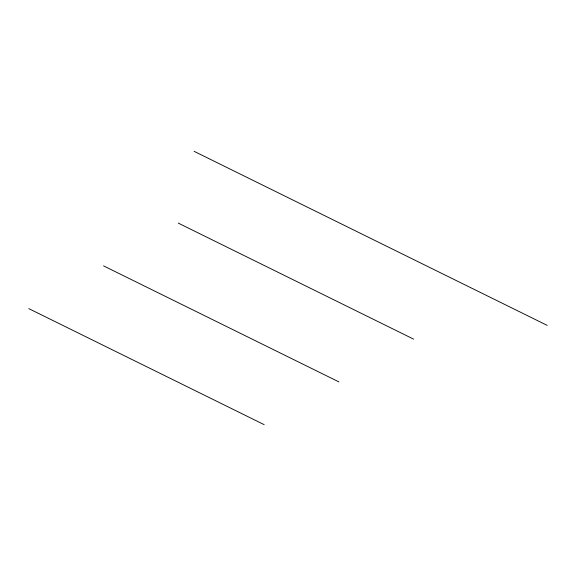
<?xml version="1.0" encoding="UTF-8"?>
<svg xmlns="http://www.w3.org/2000/svg" width="576" height="576" viewBox="0 0 576 576"><rect width="100%" height="100%" fill="white"/><g stroke="black" fill="none" stroke-linecap="round" stroke-linejoin="round"><path stroke-width="0.86" d="M194.141 151.344L547.2 325.382M178.258 223.106L413.626 339.142M103.529 265.867L338.904 381.895M28.8 308.628L264.175 424.656"/></g></svg>
